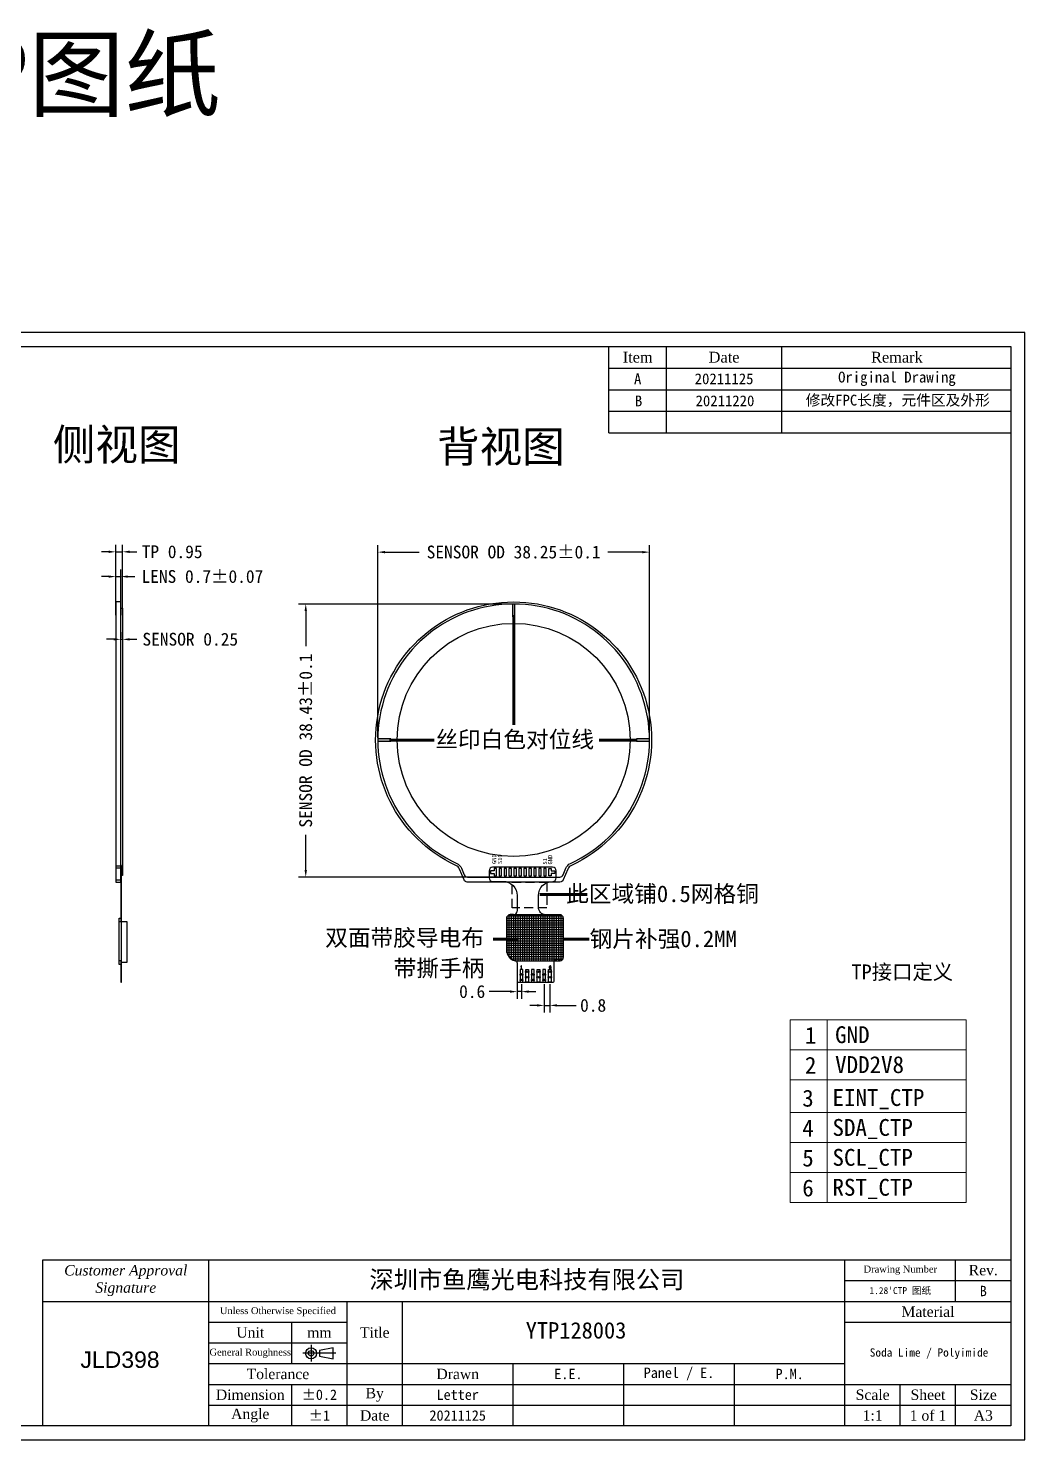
# Model space of a CAD drawing. Header units: millimetres. Extents: x 784 to 1591, y 435 to 646.
# Drawn here: x 877 to 1017.3, y 434.8 to 633.4 of the extents above; entities that cross this region are included whole.
import ezdxf

# ---------------------------------------------------------------- set-up
doc = ezdxf.new("R2010")
doc.units = ezdxf.units.MM
doc.linetypes.add('CENTER', pattern=[50.8, 31.75, -6.35, 6.35, -6.35])
doc.linetypes.add('DASHED', pattern=[19.05, 12.7, -6.35])
for name, color, linetype in [('bm1-2', 7, 'Continuous'), ('dim', 3, 'Continuous'), ('dimension', 3, 'Continuous'), ('FPC', 33, 'Continuous'), ('FRAME', 154, 'Continuous'), ('sensor', 6, 'Continuous'), ('图框', 7, 'Continuous')]:
    doc.layers.add(name, color=color, linetype=linetype)
doc.layers.add('SPEC', color=7, linetype='Continuous', lineweight=20)
doc.styles.get("Standard").update_dxf_attribs({"font": 'txt', "bigfont": 'gbcbig.shx'})
doc.styles.add('宋体', font='')
doc.styles.get('宋体').set_extended_font_data('SimSun')
doc.dimstyles.new('ISO-25$0', dxfattribs={"dimtxt": 1.5, "dimasz": 1, "dimexe": 1, "dimexo": 0.3, "dimgap": 0.6, "dimtad": 0, "dimdsep": 46, "dimtxsty": 'Standard', "dimcen": 0, "dimadec": 0, "dimazin": 0, "dimtfac": 1, "dimtmove": 0, "dimatfit": 3, "dimfxl": 1, "dimarcsym": 0})
doc.dimstyles.new('ISO-25$7', dxfattribs={"dimscale": 0.5, "dimtxt": 2, "dimasz": 2, "dimexe": 0.65, "dimexo": 0.625, "dimtad": 0, "dimrnd": 0.0005, "dimzin": 1, "dimdsep": 46, "dimtxsty": '宋体', "dimcen": 1.6, "dimclrd": 3, "dimclre": 73, "dimclrt": 3, "dimazin": 0, "dimtfac": 1, "dimtmove": 0, "dimatfit": 0, "dimfxl": 1, "dimtolj": 1, "dimlwd": -1, "dimlwe": 9, "dimarcsym": 0})

# ---------------------------------------------------------------- blocks, each defined once
blk = doc.blocks.new('*D143')
at = {"layer": 'Defpoints', "color": 0, "transparency": 16777216}
for p in [(890.02, 556.23), (889.32, 552.32), (890.02, 551.45)]:
    blk.add_point(p, dxfattribs=at)
at = {"layer": 'dim', "color": 0, "lineweight": -2, "transparency": 16777216}
for p, q in [((888.32, 556.23), (887.32, 556.23)), ((889.32, 552.62), (889.32, 557.23)), ((889.32, 556.23), (890.02, 556.23)), ((890.02, 551.75), (890.02, 557.23)), ((891.02, 556.23), (892.02, 556.23))]:
    blk.add_line(p, q, dxfattribs=at)
at = {"layer": 'dim', "color": 0, "transparency": 16777216}
for points in [[(888.32, 556.39), (888.32, 556.06), (889.32, 556.23)], [(891.02, 556.39), (891.02, 556.06), (890.02, 556.23)]]:
    blk.add_solid(points, dxfattribs=at)
at = {"layer": 'dim', "color": 0, "transparency": 16777216, "insert": (901.52, 556.23), "char_height": 1.8, "attachment_point": 5, "style": '宋体'}
blk.add_mtext('LENS 0.7%%P0.07', dxfattribs=at)
blk = doc.blocks.new('*D150')
at = {"layer": 'Defpoints', "color": 0, "transparency": 16777216}
for p in [(964.46, 559.67), (926.21, 533.24), (964.46, 533.24)]:
    blk.add_point(p, dxfattribs=at)
at = {"layer": 'dim', "color": 0, "lineweight": -2, "transparency": 16777216}
for p, q in [((926.21, 533.54), (926.21, 560.67)), ((964.46, 533.54), (964.46, 560.67)), ((927.21, 559.67), (932.05, 559.67)), ((963.46, 559.67), (958.62, 559.67))]:
    blk.add_line(p, q, dxfattribs=at)
at = {"layer": 'dim', "color": 0, "transparency": 16777216}
for points in [[(927.21, 559.83), (927.21, 559.5), (926.21, 559.67)], [(963.46, 559.83), (963.46, 559.5), (964.46, 559.67)]]:
    blk.add_solid(points, dxfattribs=at)
at = {"layer": 'dim', "color": 0, "transparency": 16777216, "insert": (945.34, 559.67), "char_height": 1.8, "attachment_point": 5, "style": '宋体'}
blk.add_mtext('SENSOR OD 38.25%%P0.1', dxfattribs=at)
blk = doc.blocks.new('*D151')
at = {"layer": 'Defpoints', "color": 0, "transparency": 16777216}
for p in [(945.34, 552.37), (916.07, 513.94), (943.65, 513.94)]:
    blk.add_point(p, dxfattribs=at)
at = {"layer": 'dim', "color": 0, "lineweight": -2, "transparency": 16777216}
for p, q in [((945.04, 552.37), (915.07, 552.37)), ((916.07, 551.37), (916.07, 546.44)), ((916.07, 514.94), (916.07, 519.87)), ((943.35, 513.94), (915.07, 513.94))]:
    blk.add_line(p, q, dxfattribs=at)
at = {"layer": 'dim', "color": 0, "transparency": 16777216}
for points in [[(915.9, 551.37), (916.24, 551.37), (916.07, 552.37)], [(915.9, 514.94), (916.24, 514.94), (916.07, 513.94)]]:
    blk.add_solid(points, dxfattribs=at)
at = {"layer": 'dim', "color": 0, "transparency": 16777216, "insert": (916.07, 533.15), "char_height": 1.8, "attachment_point": 5, "rotation": 90, "style": '宋体'}
blk.add_mtext('SENSOR OD 38.43%%P0.1', dxfattribs=at)
blk = doc.blocks.new('*D152')
at = {"layer": 'Defpoints', "color": 0, "transparency": 16777216}
for p in [(890.02, 547.32), (890.27, 547.4), (890.27, 547.32)]:
    blk.add_point(p, dxfattribs=at)
at = {"layer": 'dim', "color": 0, "lineweight": -2, "transparency": 16777216}
for p, q in [((890.02, 547.62), (890.02, 548.4)), ((890.27, 547.62), (890.27, 548.4)), ((889.02, 547.4), (888.02, 547.4)), ((890.02, 547.4), (890.27, 547.4)), ((891.27, 547.4), (892.27, 547.4))]:
    blk.add_line(p, q, dxfattribs=at)
at = {"layer": 'dim', "color": 0, "transparency": 16777216}
for points in [[(889.02, 547.56), (889.02, 547.23), (890.02, 547.4)], [(891.27, 547.56), (891.27, 547.23), (890.27, 547.4)]]:
    blk.add_solid(points, dxfattribs=at)
at = {"layer": 'dim', "color": 0, "transparency": 16777216, "insert": (899.81, 547.4), "char_height": 1.8, "attachment_point": 5, "style": '宋体'}
blk.add_mtext('SENSOR 0.25', dxfattribs=at)
blk = doc.blocks.new('*D153')
at = {"layer": 'Defpoints', "color": 0, "transparency": 16777216}
for p in [(890.27, 559.71), (889.32, 550.5), (890.27, 550.5)]:
    blk.add_point(p, dxfattribs=at)
at = {"layer": 'dim', "color": 0, "lineweight": -2, "transparency": 16777216}
for p, q in [((889.32, 550.8), (889.32, 560.71)), ((890.27, 550.8), (890.27, 560.71)), ((888.32, 559.71), (887.32, 559.71)), ((889.32, 559.71), (890.27, 559.71)), ((891.27, 559.71), (892.27, 559.71))]:
    blk.add_line(p, q, dxfattribs=at)
at = {"layer": 'dim', "color": 0, "transparency": 16777216}
for points in [[(888.32, 559.88), (888.32, 559.55), (889.32, 559.71)], [(891.27, 559.88), (891.27, 559.55), (890.27, 559.71)]]:
    blk.add_solid(points, dxfattribs=at)
at = {"layer": 'dim', "color": 0, "transparency": 16777216, "insert": (897.26, 559.71), "char_height": 1.8, "attachment_point": 5, "style": '宋体'}
blk.add_mtext('TP 0.95', dxfattribs=at)
blk = doc.blocks.new('*D148')
at = {"layer": 'Defpoints', "color": 0, "transparency": 16777216}
for p in [(945.84, 499.87), (946.44, 499.16), (946.44, 497.83)]:
    blk.add_point(p, dxfattribs=at)
at = {"layer": 'dim', "color": 0, "lineweight": -2, "transparency": 16777216}
for p, q in [((945.84, 499.57), (945.84, 496.83)), ((946.44, 498.86), (946.44, 496.83)), ((944.84, 497.83), (941.9, 497.83)), ((946.44, 497.83), (945.84, 497.83)), ((947.44, 497.83), (948.44, 497.83))]:
    blk.add_line(p, q, dxfattribs=at)
at = {"layer": 'dim', "color": 0, "transparency": 16777216}
for points in [[(944.84, 498), (944.84, 497.67), (945.84, 497.83)], [(947.44, 498), (947.44, 497.67), (946.44, 497.83)]]:
    blk.add_solid(points, dxfattribs=at)
at = {"layer": 'dim', "color": 0, "transparency": 16777216, "insert": (939.5, 497.83), "char_height": 1.8, "attachment_point": 5, "style": '宋体'}
blk.add_mtext('0.6', dxfattribs=at)
blk = doc.blocks.new('*D149')
at = {"layer": 'Defpoints', "color": 0, "transparency": 16777216}
for p in [(949.64, 499.16), (950.44, 499.16), (949.64, 495.89)]:
    blk.add_point(p, dxfattribs=at)
at = {"layer": 'dim', "color": 0, "lineweight": -2, "transparency": 16777216}
for p, q in [((949.64, 498.86), (949.64, 494.89)), ((950.44, 498.86), (950.44, 494.89)), ((948.64, 495.89), (947.64, 495.89)), ((949.64, 495.89), (950.44, 495.89)), ((951.44, 495.89), (954.14, 495.89))]:
    blk.add_line(p, q, dxfattribs=at)
at = {"layer": 'dim', "color": 0, "transparency": 16777216}
for points in [[(948.64, 496.06), (948.64, 495.73), (949.64, 495.89)], [(951.44, 496.06), (951.44, 495.73), (950.44, 495.89)]]:
    blk.add_solid(points, dxfattribs=at)
at = {"layer": 'dim', "color": 0, "transparency": 16777216, "insert": (956.53, 495.89), "char_height": 1.8, "attachment_point": 5, "style": '宋体'}
blk.add_mtext('0.8', dxfattribs=at)

msp = doc.modelspace()

# ---------------------------------------------------------------- hatches: boundary and pattern name
at = {"linetype": 'Continuous'}
h = msp.add_hatch(color=256, dxfattribs=at)
h.paths.add_polyline_path([(926.214, 533.392), (926.215, 533.092), (928.039, 533.092), (928.039, 533.392)])
h.paths.add_polyline_path([(945.489, 552.367), (945.189, 552.367), (945.189, 550.542), (945.489, 550.542)])
h.paths.add_polyline_path([(964.464, 533.092), (964.464, 533.392), (962.639, 533.392), (962.639, 533.092)])
at = {"lineweight": -3}
h = msp.add_hatch(dxfattribs=at)
h.set_pattern_fill('NET', color=6, scale=0.1, style=0)
h.set_pattern_definition([(0, (261.45133, 532.9264), (0, 0.3175), []), (90, (261.45133, 532.9264), (-0.3175, 2e-17), [])])
edge = h.paths.add_edge_path()
edge.add_line((945.839, 502.157), (945.839, 502.157))
edge.add_line((945.839, 502.157), (951.834, 502.157))
edge.add_arc((951.834, 502.657), 0.5, 270, 360)
edge.add_line((952.334, 502.657), (952.334, 508.157))
edge.add_arc((951.834, 508.157), 0.5, 0, 90)
edge.add_line((951.834, 508.657), (944.859, 508.657))
edge.add_arc((944.859, 508.157), 0.5, 90, 180)
edge.add_line((944.359, 508.157), (944.359, 503.657))
edge.add_arc((945.859, 503.657), 1.5, 180, 270)

# ---------------------------------------------------------------- linework, layer by layer
at = {"linetype": 'Continuous', "flags": 128}
for points in [[(889.321, 552.667), (889.321, 513.242), (890.021, 513.242), (890.021, 552.667)], [(945.489, 552.367), (945.189, 552.367), (945.189, 550.542), (945.489, 550.542)], [(926.214, 533.392), (926.215, 533.092), (928.039, 533.092), (928.039, 533.392)], [(964.464, 533.092), (964.464, 533.392), (962.639, 533.392), (962.639, 533.092)]]:
    msp.add_lwpolyline(points, close=True, dxfattribs=at)
at = {"color": 6, "linetype": 'Continuous', "flags": 128}
msp.add_lwpolyline([(953.463, 515.597, 0.1882209), (952.958, 515.074), (952.322, 513.55, -0.3026797), (951.861, 513.242), (938.817, 513.242, -0.3026797), (938.356, 513.55), (937.72, 515.074, 0.1882209), (937.215, 515.597, -4.5631078)], format="xyb", close=True, dxfattribs=at)
at = {"linetype": 'Continuous', "flags": 128}
for points in [[(889.321, 515.519), (890.021, 515.519)], [(889.321, 515.255), (890.021, 515.255)], [(889.321, 513.55), (890.021, 513.55)]]:
    msp.add_lwpolyline(points, dxfattribs=at)
at = {"lineweight": -3}
msp.add_lwpolyline([(945.839, 502.157), (945.839, 502.157), (951.834, 502.157, 0.4142136), (952.334, 502.657), (952.334, 508.157, 0.4142136), (951.834, 508.657), (944.859, 508.657, 0.4142136), (944.359, 508.157), (944.359, 503.657, 0.4142136), (945.859, 502.157)], format="xyb", dxfattribs=at)
at = {"linetype": 'Continuous'}
msp.add_circle((945.339, 533.242), 16.4, dxfattribs=at)
at = {"layer": 'bm1-2', "color": 1, "linetype": 'DASHED', "ltscale": 0.1}
msp.add_lwpolyline([(945.106, 513.209), (949.99, 513.209), (950.011, 509.616), (945.126, 509.616)], close=True, dxfattribs=at)
at = {"layer": 'FPC', "lineweight": -3}
for p, q in [((945.839, 511.373), (945.839, 509.167)), ((945.339, 508.667), (944.859, 508.667)), ((944.349, 508.227), (944.349, 503.657))]:
    msp.add_line(p, q, dxfattribs=at)
at = {"layer": 'FPC', "lineweight": -3, "flags": 128}
for points in [[(890.021, 502.157), (890.021, 499.157), (890.121, 499.157), (890.121, 515.589), (890.021, 515.589), (890.021, 507.657)], [(890.121, 501.657), (889.821, 501.657), (889.821, 508.157), (890.121, 508.157)], [(890.121, 501.987), (890.921, 501.987), (890.921, 507.657), (889.821, 507.657)], [(890.121, 502.157), (889.821, 502.157)]]:
    msp.add_lwpolyline(points, dxfattribs=at)
at = {"layer": 'FPC', "color": 1, "lineweight": -3}
msp.add_lwpolyline([(945.839, 501.876), (945.839, 499.357, 0.4142136), (946.039, 499.157), (950.839, 499.157, 0.4142136), (951.039, 499.357), (951.039, 502.171, -0.5704944), (951.906, 502.162, 0.3755653), (952.339, 502.657), (952.339, 508.157, 0.4142136), (951.839, 508.657), (949.839, 508.657, -0.4142136), (948.839, 509.657), (948.839, 511.342, -0.4134454), (950.834, 513.342, 0.4134454), (951.333, 513.842), (951.333, 514.842, 0.4142136), (950.833, 515.342), (942.383, 515.342, 0.4142136), (941.883, 514.842), (941.883, 513.842, 0.4142136), (942.383, 513.342), (943.839, 513.342, -0.4142136), (945.839, 511.342)], format="xyb", dxfattribs=at)
at = {"layer": 'FPC'}
for points in [[(942.583, 514.467), (942.583, 514.142), (942.933, 514.142), (942.933, 515.142), (942.583, 515.142), (942.583, 514.817), (942.083, 514.817), (942.083, 514.467)], [(942.583, 514.467), (942.583, 514.142), (942.933, 514.142), (942.933, 515.142), (942.583, 515.142), (942.583, 514.817), (942.083, 514.817), (942.083, 514.467)], [(943.633, 515.142), (943.283, 515.142), (943.283, 514.142), (943.633, 514.142)], [(943.633, 515.142), (943.283, 515.142), (943.283, 514.142), (943.633, 514.142)], [(944.333, 515.142), (943.983, 515.142), (943.983, 514.142), (944.333, 514.142)], [(944.333, 515.142), (943.983, 515.142), (943.983, 514.142), (944.333, 514.142)], [(945.033, 515.142), (944.683, 515.142), (944.683, 514.142), (945.033, 514.142)], [(945.033, 515.142), (944.683, 515.142), (944.683, 514.142), (945.033, 514.142)], [(945.733, 515.142), (945.383, 515.142), (945.383, 514.142), (945.733, 514.142)], [(945.733, 515.142), (945.383, 515.142), (945.383, 514.142), (945.733, 514.142)], [(946.433, 515.142), (946.083, 515.142), (946.083, 514.142), (946.433, 514.142)], [(946.433, 515.142), (946.083, 515.142), (946.083, 514.142), (946.433, 514.142)], [(947.133, 515.142), (946.783, 515.142), (946.783, 514.142), (947.133, 514.142)], [(947.133, 515.142), (946.783, 515.142), (946.783, 514.142), (947.133, 514.142)], [(947.833, 515.142), (947.483, 515.142), (947.483, 514.142), (947.833, 514.142)], [(947.833, 515.142), (947.483, 515.142), (947.483, 514.142), (947.833, 514.142)], [(948.533, 515.142), (948.183, 515.142), (948.183, 514.142), (948.533, 514.142)], [(948.533, 515.142), (948.183, 515.142), (948.183, 514.142), (948.533, 514.142)], [(949.233, 515.142), (948.883, 515.142), (948.883, 514.142), (949.233, 514.142)], [(949.233, 515.142), (948.883, 515.142), (948.883, 514.142), (949.233, 514.142)], [(949.933, 515.142), (949.583, 515.142), (949.583, 514.142), (949.933, 514.142)], [(949.933, 515.142), (949.583, 515.142), (949.583, 514.142), (949.933, 514.142)], [(950.633, 514.467), (950.633, 514.142), (950.283, 514.142), (950.283, 515.142), (950.633, 515.142), (950.633, 514.817), (951.133, 514.817), (951.133, 514.467)], [(950.633, 514.467), (950.633, 514.142), (950.283, 514.142), (950.283, 515.142), (950.633, 515.142), (950.633, 514.817), (951.133, 514.817), (951.133, 514.467)]]:
    msp.add_lwpolyline(points, close=True, dxfattribs=at)
at = {"layer": 'FPC', "ltscale": 2, "flags": 128}
for points in [[(946.239, 500.11), (946.239, 499.637, 0.3333333), (946.239, 499.337), (946.239, 499.157), (946.639, 499.157), (946.639, 499.337, 0.3333333), (946.639, 499.637), (946.639, 500.11, 0.3333333), (946.639, 500.41), (946.639, 500.957), (946.239, 500.957), (946.239, 500.41, 0.3333333)], [(947.839, 500.11), (947.839, 499.637, 0.3333333), (947.839, 499.337), (947.839, 499.157), (948.239, 499.157), (948.239, 499.337, 0.3333333), (948.239, 499.637), (948.239, 500.11, 0.3333333), (948.239, 500.41), (948.239, 500.957), (947.839, 500.957), (947.839, 500.41, 0.3333333)], [(949.439, 500.11), (949.439, 499.637, 0.3333333), (949.439, 499.337), (949.439, 499.157), (949.839, 499.157), (949.839, 499.337, 0.3333333), (949.839, 499.637), (949.839, 500.11, 0.3333333), (949.839, 500.41), (949.839, 500.957), (949.439, 500.957), (949.439, 500.41, 0.3333333)]]:
    msp.add_lwpolyline(points, format="xyb", close=True, dxfattribs=at)
at = {"layer": 'FPC', "lineweight": -3}
for points in [[(946.389, 501.044), (946.439, 501.044), (946.439, 501.444), (946.389, 501.444), (946.339, 501.385), (946.339, 501.317), (946.389, 501.376)], [(950.622, 501.24), (950.597, 501.266), (950.556, 501.291), (950.514, 501.3), (950.472, 501.3), (950.431, 501.291), (950.381, 501.257), (950.381, 501.274), (950.389, 501.325), (950.397, 501.351), (950.414, 501.376), (950.439, 501.393), (950.464, 501.402), (950.514, 501.402), (950.539, 501.393), (950.564, 501.376), (950.581, 501.351), (950.622, 501.351), (950.614, 501.376), (950.589, 501.41), (950.547, 501.436), (950.506, 501.444), (950.472, 501.444), (950.431, 501.436), (950.389, 501.41), (950.364, 501.376), (950.347, 501.334), (950.339, 501.274), (950.339, 501.215), (950.347, 501.155), (950.364, 501.112), (950.389, 501.078), (950.431, 501.053), (950.472, 501.044), (950.514, 501.044), (950.556, 501.053), (950.597, 501.078), (950.622, 501.112), (950.639, 501.155), (950.639, 501.198)], [(950.439, 501.095), (950.414, 501.112), (950.397, 501.138), (950.389, 501.164), (950.389, 501.189), (950.397, 501.215), (950.414, 501.232), (950.439, 501.249), (950.464, 501.257), (950.522, 501.257), (950.547, 501.249), (950.572, 501.232), (950.589, 501.215), (950.597, 501.189), (950.597, 501.164), (950.589, 501.138), (950.572, 501.112), (950.547, 501.095), (950.522, 501.087), (950.464, 501.087)]]:
    msp.add_lwpolyline(points, close=True, dxfattribs=at)
at = {"layer": 'FPC', "lineweight": -3, "flags": 128}
for points in [[(947.439, 500.957), (947.439, 500.776, -0.3333333), (947.439, 500.476), (947.439, 500.002, -0.3333333), (947.439, 499.702), (947.439, 499.157), (947.039, 499.157), (947.039, 499.702, -0.3333333), (947.039, 500.002), (947.039, 500.476, -0.3333333), (947.039, 500.776), (947.039, 500.957)], [(949.039, 500.957), (949.039, 500.776, -0.3333333), (949.039, 500.476), (949.039, 500.002, -0.3333333), (949.039, 499.702), (949.039, 499.157), (948.639, 499.157), (948.639, 499.702, -0.3333333), (948.639, 500.002), (948.639, 500.476, -0.3333333), (948.639, 500.776), (948.639, 500.957)], [(950.639, 500.957), (950.639, 500.776, -0.3333333), (950.639, 500.476), (950.639, 500.002, -0.3333333), (950.639, 499.702), (950.639, 499.157), (950.239, 499.157), (950.239, 499.702, -0.3333333), (950.239, 500.002), (950.239, 500.476, -0.3333333), (950.239, 500.776), (950.239, 500.957)]]:
    msp.add_lwpolyline(points, format="xyb", close=True, dxfattribs=at)
at = {"layer": 'FPC', "ltscale": 2}
for centre in [(947.239, 500.626), (948.839, 500.626), (950.439, 500.626), (946.439, 500.26), (946.439, 499.487), (947.239, 499.852), (948.039, 500.26), (948.039, 499.487), (948.839, 499.852), (949.639, 500.26), (949.639, 499.487), (950.439, 499.852)]:
    msp.add_circle(centre, 0.1, dxfattribs=at)
at = {"layer": 'FPC', "lineweight": -3}
for centre, radius, start, end in [((944.859, 508.157), 0.51, 90, 180), ((945.339, 509.167), 0.5, 270, 0), ((945.859, 503.657), 1.51, 180, 259.82392), ((945.539, 501.876), 0.3, 360, 79.82392)]:
    msp.add_arc(centre, radius, start, end, dxfattribs=at)
at = {"layer": 'FRAME', "color": 7}
for p, q in [((958.747, 576.443), (958.747, 588.608)), ((966.857, 576.443), (966.857, 588.608)), ((983.077, 576.443), (983.077, 588.608)), ((958.747, 585.566), (1015.354, 585.566)), ((958.747, 582.525), (1015.354, 582.525)), ((958.747, 582.525), (1015.354, 582.525)), ((958.747, 582.525), (1015.354, 582.525)), ((958.747, 579.484), (1015.354, 579.484)), ((958.747, 579.484), (1015.354, 579.484)), ((958.747, 579.484), (1015.354, 579.484)), ((958.747, 579.484), (1015.354, 579.484)), ((958.747, 579.484), (1015.354, 579.484)), ((958.747, 576.443), (1015.354, 576.443)), ((958.747, 576.443), (1015.354, 576.443)), ((879.048, 436.724), (879.048, 460.091)), ((879.048, 460.091), (1015.354, 460.091)), ((902.415, 436.724), (902.415, 460.091)), ((991.987, 436.724), (991.987, 460.091)), ((1007.565, 454.249), (1007.565, 460.091)), ((991.987, 457.17), (1015.354, 457.17)), ((879.048, 454.249), (1015.354, 454.249)), ((921.887, 436.724), (921.887, 454.249)), ((929.676, 436.724), (929.676, 454.249)), ((902.415, 451.328), (921.887, 451.328)), ((914.098, 445.486), (914.098, 451.328)), ((991.987, 451.328), (1015.354, 451.328)), ((902.415, 448.407), (921.887, 448.407)), ((902.415, 445.486), (991.987, 445.486)), ((945.254, 436.724), (945.254, 445.486)), ((960.832, 436.724), (960.832, 445.486)), ((976.41, 436.724), (976.41, 445.486)), ((902.415, 442.565), (1015.354, 442.565)), ((914.098, 436.724), (914.098, 442.565)), ((999.776, 436.724), (999.776, 442.565)), ((1007.565, 436.724), (1007.565, 442.565)), ((902.415, 439.645), (1015.354, 439.645))]:
    msp.add_line(p, q, dxfattribs=at)
at = {"layer": 'FRAME', "color": 7, "linetype": 'CENTER'}
for p, q in [((920.329, 446.947), (915.656, 446.947)), ((916.824, 448.115), (916.824, 445.778))]:
    msp.add_line(p, q, dxfattribs=at)
at = {"layer": 'FRAME', "color": 7}
for points in [[(1017.301, 590.555), (783.634, 590.555), (783.634, 434.777), (1017.301, 434.777)], [(1015.354, 436.724), (785.581, 436.724), (785.581, 588.608), (1015.354, 588.608)], [(919.94, 446.168), (919.94, 447.726), (917.993, 447.336), (917.993, 446.557)]]:
    msp.add_lwpolyline(points, close=True, dxfattribs=at)
for radius in [0.779, 0.389]:
    msp.add_circle((916.824, 446.947), radius, dxfattribs=at)
at = {"layer": 'sensor', "color": 1, "linetype": 'Continuous'}
msp.add_lwpolyline([(938.389, 514.25, 0.3026797), (938.85, 513.942), (951.828, 513.942, 0.3026797), (952.289, 514.25), (952.681, 515.189, -0.1882209), (953.337, 515.87, 4.5631078), (937.341, 515.87, -0.1882209), (937.997, 515.189)], format="xyb", close=True, dxfattribs=at)
msp.add_lwpolyline([(890.021, 551.785), (890.271, 551.785), (890.271, 514.17), (890.021, 514.17)], close=True, dxfattribs=at)
at = {"layer": 'SPEC', "lineweight": 0}
msp.add_line((989.494, 468.178), (989.494, 493.86), dxfattribs=at)
at = {"layer": 'SPEC', "lineweight": 0, "flags": 128}
msp.add_lwpolyline([(984.274, 493.86), (984.274, 468.178), (1009.027, 468.178), (1009.027, 493.86)], close=True, dxfattribs=at)
for points in [[(984.274, 489.65), (1009.027, 489.65)], [(984.274, 485.44), (1009.027, 485.44), (984.646, 485.44)], [(984.274, 480.807), (1009.027, 480.807)], [(984.274, 476.598), (1009.027, 476.598)], [(984.274, 472.388), (1009.027, 472.388)]]:
    msp.add_lwpolyline(points, dxfattribs=at)

# ---------------------------------------------------------------- texts
at = {"style": '宋体'}
for s, p in [('侧视图', (880.469, 572.608)), ('背视图', (934.562, 572.315))]:
    msp.add_text(s, height=4.3905, dxfattribs=at).set_placement(p)
at = {"color": 7, "insert": (992.893, 501.656), "char_height": 2.1, "width": 28.32876, "attachment_point": 1, "style": '宋体'}
msp.add_mtext('{\\fSimSun|b0|i0|c134|p2;TP接口定义}', dxfattribs=at)
at = {"layer": 'dim', "color": 7, "style": '宋体'}
for s, p in [('丝印白色对位线', (934.318, 532.157)), ('此区域铺0.5网格铜', (952.737, 510.433)), ('双面带胶导电布 ', (918.809, 504.25)), ('钢片补强0.2MM', (956.035, 504.088)), ('带撕手柄', (928.443, 499.96))]:
    msp.add_text(s, height=2.34, dxfattribs=at).set_placement(p)
at = {"layer": 'dimension', "color": 7, "width": 256.17487, "attachment_point": 1, "style": '宋体'}
for s, insert, char_height in [('YTP128003', (947.039, 451.331), 2.3144), ('{\\fArial|b0|i0|c0|p32;JLD398}', (884.351, 447.206), 2.31443)]:
    msp.add_mtext(s, dxfattribs=dict(at, insert=insert, char_height=char_height))
at = {"layer": 'FPC', "ltscale": 5, "style": '宋体'}
for s, p in [('GND', (942.888, 515.793)), ('S10', (943.707, 515.787)), ('S1', (950.037, 515.71)), ('GND', (950.767, 515.717))]:
    msp.add_text(s, height=0.5772, rotation=90, dxfattribs=at).set_placement(p)
at = {"layer": 'FRAME', "color": 7, "attachment_point": 5, "style": '宋体'}
for s, insert, char_height in [('{\\fTimes New Roman|b0|i0|c0|p18;Remark}', (999.297, 587.087), 1.52064), ('{\\fTimes New Roman|b0|i0|c0|p18;Item}', (962.802, 587.087), 1.52064), ('{\\fTimes New Roman|b0|i0|c0|p18;Date}', (974.967, 587.087), 1.52064), ('A', (962.802, 584.046), 1.521), ('20211125', (974.967, 584.046), 1.5206), ('Original Drawing', (999.297, 584.046), 1.52064), ('{\\fTimes New Roman|b0|i1|c0|p18;Customer Approval\\PSignature}', (890.731, 457.17), 1.46042), ('深圳市鱼鹰光电科技有限公司', (947.201, 457.17), 2.5), ('{\\fTimes New Roman|b0|i0|c0|p18;Drawing Number}', (999.776, 458.63), 0.97362), ('{\\fTimes New Roman|b0|i0|c0|p18;Rev.}', (1011.46, 458.63), 1.46042), ("1.28'CTP 图纸", (999.776, 455.709), 0.97362), ('B', (1011.46, 455.709), 1.46), ('{\\fTimes New Roman|b0|i0|c0|p18;Unless Otherwise Specified}', (912.151, 452.788), 0.97362), ('{\\fTimes New Roman|b0|i0|c0|p18;Material}', (1003.671, 452.788), 1.46042), ('{\\fTimes New Roman|b0|i0|c0|p18;Unit}', (908.256, 449.868), 1.46042), ('{\\fTimes New Roman|b0|i0|c0|p18;mm}', (917.993, 449.868), 1.46042), ('{\\fTimes New Roman|b0|i0|c0|p18;Title}', (925.782, 449.868), 1.46042), ('{\\fTimes New Roman|b0|i0|c0|p18;General Roughness}', (908.256, 446.947), 0.97362), ('Soda Lime / Polyimide', (1003.82, 446.885), 1.16834), ('Panel / E.', (968.621, 444.026), 1.4604), ('{\\fTimes New Roman|b0|i0|c0|p18;Tolerance}', (912.151, 444.026), 1.46042), ('{\\fTimes New Roman|b0|i0|c0|p18;Drawn}', (937.465, 444.026), 1.46042), ('E.E.', (953.043, 444.026), 1.4604), ('P.M.', (984.198, 444.026), 1.4604), ('{\\fTimes New Roman|b0|i0|c0|p18;Dimension}', (908.256, 441.105), 1.46042), ('%%P0.2', (917.993, 441.105), 1.4604), ('{\\fTimes New Roman|b0|i0|c0|p18;By}', (925.782, 441.105), 1.46042), ('Letter', (937.465, 441.105), 1.4604), ('{\\fTimes New Roman|b0|i0|c0|p18;Scale}', (995.882, 441.105), 1.46042), ('{\\fTimes New Roman|b0|i0|c0|p18;Sheet}', (1003.671, 441.105), 1.46042), ('{\\fTimes New Roman|b0|i0|c0|p18;Size}', (1011.46, 441.105), 1.46042), ('{\\fTimes New Roman|b0|i0|c0|p18;Angle}', (908.256, 438.184), 1.46042), ('%%p1', (917.993, 438.184), 1.4604), ('{\\fTimes New Roman|b0|i0|c0|p18;Date}', (925.782, 438.184), 1.46042), ('{\\fTimes New Roman|b0|i0|c0|p18;1:1}', (995.882, 438.184), 1.46042), ('{\\fTimes New Roman|b0|i0|c0|p18;1 of 1}', (1003.671, 438.184), 1.46042), ('{\\fTimes New Roman|b0|i0|c0|p18;A3}', (1011.46, 438.184), 1.46042), ('20211125', (937.465, 438.184), 1.4604)]:
    msp.add_mtext(s, dxfattribs=dict(at, insert=insert, char_height=char_height))
at = {"layer": 'FRAME', "color": 1, "attachment_point": 5, "style": '宋体'}
for s, insert, char_height in [('修改FPC长度，元件区及外形', (999.422, 580.946), 1.52064), ('B', (962.927, 580.946), 1.521), ('20211220', (975.092, 580.946), 1.5206)]:
    msp.add_mtext(s, dxfattribs=dict(at, insert=insert, char_height=char_height))
at = {"layer": 'SPEC', "lineweight": 0, "style": '宋体'}
for s, height, p in [('1', 2.377, (986.343, 490.492)), ('GND', 2.3769, (990.598, 490.584)), ('2', 2.377, (986.343, 486.282)), ('VDD2V8', 2.3769, (990.598, 486.374)), ('3', 2.377, (985.971, 481.649)), ('EINT_CTP', 2.3769, (990.226, 481.742)), ('4', 2.377, (985.971, 477.44)), ('SDA_CTP', 2.3769, (990.226, 477.532)), ('5', 2.377, (985.971, 473.23)), ('SCL_CTP', 2.3769, (990.226, 473.322)), ('6', 2.377, (985.971, 469.02)), ('RST_CTP', 2.3769, (990.226, 469.112))]:
    msp.add_text(s, height=height, dxfattribs=at).set_placement(p)
at = {"layer": '图框', "style": '宋体'}
msp.add_text('CTP图纸', height=9.9242, dxfattribs=at).set_placement((856.779, 621.998))

# ---------------------------------------------------------------- dimensions: what is measured, and where the dimension line sits
at = {"layer": 'dim', "color": 7}
for base, p1, p2, text, picture, middle in [((890.271, 559.715), (889.321, 550.497), (890.271, 550.497), 'TP <>', '*D153', (897.261, 559.715)), ((964.464, 559.666), (926.214, 533.242), (964.464, 533.242), 'SENSOR OD <>%%P0.1', '*D150', (945.339, 559.666)), ((890.021, 556.228), (889.321, 552.32), (890.021, 551.449), 'LENS <>%%P0.07', '*D143', (901.516, 556.228)), ((890.271, 547.397), (890.021, 547.325), (890.271, 547.325), 'SENSOR <>', '*D152', (899.815, 547.397))]:
    dim = msp.add_linear_dim(base=base, p1=p1, p2=p2, text=text, dimstyle='ISO-25$0', override={"dimtxt": 1.8, "dimtxsty": '宋体'}, dxfattribs=at)
    dim.commit()
    dim.dimension.update_dxf_attribs({"geometry": picture, "text_midpoint": middle})
dim = msp.add_linear_dim(base=(916.071249078, 513.942099906), p1=(945.33912322, 552.367099905), p2=(943.649956008, 513.942099906), angle=90, text='SENSOR OD <>%%P0.1', dimstyle='ISO-25$0', override={"dimtxt": 1.8, "dimtxsty": '宋体'}, dxfattribs=at)
dim.commit()
dim.dimension.update_dxf_attribs({"geometry": '*D151', "text_midpoint": (916.071249078, 533.154599906)})
for base, p1, p2, picture, middle in [((946.439, 497.833), (945.839, 499.873), (946.439, 499.157), '*D148', (939.496, 497.833)), ((949.639, 495.893), (950.439, 499.157), (949.639, 499.157), '*D149', (956.533, 495.893))]:
    dim = msp.add_linear_dim(base=base, p1=p1, p2=p2, dimstyle='ISO-25$0', override={"dimtxt": 1.8, "dimtxsty": '宋体'}, dxfattribs=at)
    dim.commit()
    dim.dimension.update_dxf_attribs({"geometry": picture, "text_midpoint": middle, "dimtype": 160})

# ---------------------------------------------------------------- leaders
for points in [[(945.373, 550.777), (945.373, 535.365)], [(927.884, 533.195), (934.165, 533.195)], [(962.709, 533.195), (957.396, 533.195)]]:
    msp.add_leader(points, dimstyle='ISO-25$7', override={"dimscale": 1, "dimtxt": 1.8, "dimasz": 1, "dimexe": 1, "dimexo": 0.3, "dimgap": 0.6, "dimrnd": 0, "dimzin": 8, "dimcen": 0, "dimclrd": 0, "dimclre": 0, "dimclrt": 0, "dimadec": 0, "dimatfit": 3, "dimtolj": 0, "dimlwd": 65534, "dimlwe": 65534}, dxfattribs=at)
at = {"layer": 'dim'}
for points in [[(949.019, 511.48), (955.682, 511.48)], [(945.959, 505.208), (942.452, 505.208)], [(952.461, 505.208), (955.968, 505.208)]]:
    msp.add_leader(points, dimstyle='ISO-25$7', override={"dimscale": 1, "dimtxt": 1.8, "dimasz": 1, "dimexe": 1, "dimexo": 0.3, "dimgap": 0.6, "dimrnd": 0, "dimzin": 8, "dimcen": 0, "dimclrd": 0, "dimclre": 0, "dimclrt": 0, "dimadec": 0, "dimatfit": 3, "dimtolj": 0, "dimlwd": 65534, "dimlwe": 65534}, dxfattribs=at)

doc.saveas('drawing.dxf')
